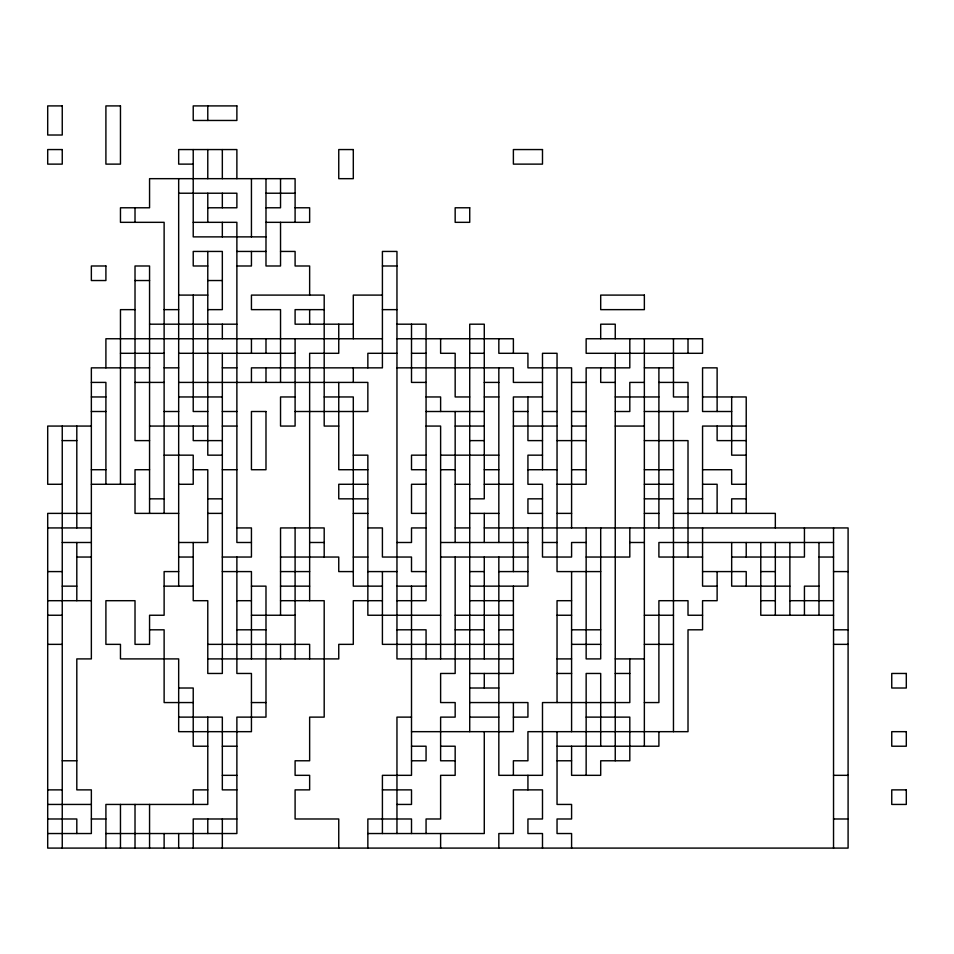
<?xml version="1.0" encoding="UTF-8"?>
<svg xmlns="http://www.w3.org/2000/svg" width="954" height="954" viewBox="0 0 954 954"><rect width="100%" height="100%" fill="white"/><g stroke="black" fill="none" stroke-linecap="round" stroke-linejoin="round"><path stroke-width="1.43" d="M193.221 164.124L178.672 164.124L178.672 149.563L236.878 149.563L236.878 178.672M178.672 193.221L236.878 193.221L236.878 207.781L207.781 207.781M265.987 193.221L295.096 193.221M265.987 207.781L280.536 207.781L280.536 178.672M295.096 207.781L309.645 207.781L309.645 222.33L265.987 222.33M193.221 222.33L236.878 222.33L236.878 542.492L251.439 542.492M265.987 236.878L193.221 236.878L193.221 149.563M236.878 251.439L265.987 251.439M280.536 251.439L295.096 251.439L295.096 265.987L309.645 265.987L309.645 295.096M207.781 265.987L193.221 265.987L193.221 251.439L222.33 251.439L222.33 309.645L207.781 309.645M236.878 265.987L251.439 265.987L251.439 251.439M382.411 265.987L396.959 265.987M135.015 280.536L149.563 280.536M207.781 280.536L222.33 280.536M178.672 295.096L207.781 295.096M382.411 295.096L353.302 295.096L353.302 338.753M135.015 309.645L120.466 309.645L120.466 484.274M164.124 309.645L178.672 309.645M324.193 309.645L295.096 309.645L295.096 324.193L353.302 324.193M382.411 309.645L396.959 309.645M149.563 324.193L236.878 324.193M396.959 324.193L426.068 324.193L426.068 600.698L396.959 600.698M382.411 338.753L105.906 338.753L105.906 367.85M396.959 338.753L513.383 338.753L513.383 353.302M120.466 353.302L164.124 353.302M178.672 353.302L295.096 353.302M396.959 353.302L367.85 353.302L367.85 367.85M411.508 353.302L426.068 353.302M469.726 353.302L484.274 353.302M149.563 367.85L91.357 367.85L91.357 658.904L76.809 658.904L76.809 789.876L91.357 789.876L91.357 833.534L47.7 833.534M164.124 367.85L178.672 367.85M222.33 367.85L236.878 367.85M396.959 367.85L513.383 367.85L513.383 382.411L542.492 382.411M644.355 367.85L673.464 367.85M91.357 382.411L105.906 382.411L105.906 484.274M135.015 382.411L164.124 382.411M178.672 382.411L367.85 382.411L367.85 411.508L295.096 411.508M426.068 382.411L411.508 382.411L411.508 324.193M484.274 382.411L498.835 382.411M571.589 382.411L586.15 382.411M615.247 382.411L600.698 382.411L600.698 367.85M644.355 382.411L629.807 382.411L629.807 411.508L615.247 411.508M658.904 382.411L688.013 382.411L688.013 411.508L644.355 411.508M91.357 396.959L105.906 396.959M178.672 396.959L222.33 396.959M295.096 396.959L280.536 396.959L280.536 426.068L295.096 426.068L295.096 338.753M324.193 396.959L353.302 396.959L353.302 586.15L382.411 586.15M426.068 396.959L440.617 396.959L440.617 411.508M469.726 396.959L455.165 396.959L455.165 353.302L440.617 353.302L440.617 338.753M484.274 396.959L498.835 396.959M542.492 396.959L513.383 396.959L513.383 571.589M615.247 396.959L658.904 396.959M688.013 396.959L673.464 396.959L673.464 338.753M702.561 396.959L746.219 396.959L746.219 513.383M91.357 411.508L105.906 411.508M164.124 411.508L178.672 411.508M207.781 411.508L193.221 411.508L193.221 295.096M222.33 411.508L236.878 411.508M426.068 411.508L484.274 411.508M513.383 411.508L527.932 411.508M542.492 411.508L557.041 411.508M571.589 411.508L586.15 411.508M731.67 411.508L702.561 411.508L702.561 367.85L717.122 367.85L717.122 411.508M91.357 426.068L47.7 426.068L47.7 484.274L62.248 484.274M149.563 426.068L207.781 426.068M222.33 426.068L236.878 426.068M338.753 426.068L324.193 426.068L324.193 295.096L251.439 295.096L251.439 309.645L280.536 309.645L280.536 382.411M426.068 426.068L440.617 426.068L440.617 658.904M455.165 426.068L484.274 426.068M513.383 426.068L557.041 426.068M571.589 426.068L586.15 426.068M615.247 426.068L644.355 426.068M746.219 426.068L702.561 426.068L702.561 513.383M62.248 440.617L76.809 440.617M149.563 440.617L135.015 440.617L135.015 265.987L149.563 265.987L149.563 513.383M222.33 440.617L193.221 440.617L193.221 426.068M469.726 440.617L484.274 440.617M542.492 440.617L527.932 440.617L527.932 396.959M557.041 440.617L586.15 440.617M644.355 440.617L688.013 440.617L688.013 557.041M746.219 440.617L717.122 440.617L717.122 426.068M164.124 455.165L193.221 455.165L193.221 484.274L178.672 484.274M222.33 455.165L207.781 455.165L207.781 251.439M353.302 455.165L367.85 455.165L367.85 615.247L440.617 615.247M426.068 455.165L411.508 455.165L411.508 469.726L426.068 469.726M440.617 455.165L498.835 455.165M542.492 455.165L527.932 455.165L527.932 484.274L542.492 484.274L542.492 557.041L571.589 557.041L571.589 542.492L586.15 542.492M746.219 455.165L731.67 455.165L731.67 396.959M91.357 469.726L105.906 469.726M149.563 469.726L135.015 469.726L135.015 513.383L178.672 513.383M193.221 469.726L207.781 469.726L207.781 542.492L178.672 542.492M222.33 469.726L236.878 469.726M367.85 469.726L338.753 469.726L338.753 382.411M440.617 469.726L455.165 469.726M484.274 469.726L498.835 469.726M527.932 469.726L557.041 469.726M571.589 469.726L586.15 469.726M644.355 469.726L673.464 469.726M702.561 469.726L731.67 469.726L731.67 484.274L746.219 484.274M91.357 484.274L135.015 484.274M367.85 484.274L338.753 484.274L338.753 498.835L367.85 498.835M426.068 484.274L411.508 484.274L411.508 513.383L426.068 513.383M455.165 484.274L469.726 484.274M484.274 484.274L513.383 484.274M557.041 484.274L586.15 484.274L586.15 367.85L629.807 367.85L629.807 338.753M644.355 484.274L673.464 484.274M702.561 484.274L717.122 484.274L717.122 513.383M149.563 498.835L164.124 498.835M207.781 498.835L222.33 498.835M469.726 498.835L484.274 498.835L484.274 324.193L469.726 324.193L469.726 731.67M542.492 498.835L527.932 498.835L527.932 513.383L542.492 513.383M644.355 498.835L673.464 498.835M688.013 498.835L702.561 498.835M746.219 498.835L731.67 498.835L731.67 513.383M91.357 513.383L47.7 513.383L47.7 848.094L848.094 848.094L848.094 527.932L484.274 527.932M207.781 513.383L222.33 513.383M353.302 513.383L367.85 513.383M469.726 513.383L498.835 513.383M557.041 513.383L571.589 513.383M644.355 513.383L658.904 513.383M673.464 513.383L775.328 513.383L775.328 527.932M47.7 527.932L91.357 527.932M236.878 527.932L251.439 527.932L251.439 557.041L222.33 557.041M367.85 527.932L382.411 527.932L382.411 557.041L411.508 557.041L411.508 571.589L426.068 571.589M426.068 527.932L411.508 527.932L411.508 542.492L396.959 542.492M455.165 527.932L469.726 527.932M62.248 542.492L91.357 542.492M309.645 542.492L324.193 542.492M440.617 542.492L527.932 542.492M542.492 542.492L557.041 542.492M629.807 542.492L644.355 542.492M833.534 542.492L658.904 542.492L658.904 557.041L702.561 557.041M76.809 557.041L91.357 557.041M178.672 557.041L193.221 557.041M280.536 557.041L338.753 557.041L338.753 571.589L353.302 571.589M353.302 557.041L367.85 557.041M440.617 557.041L527.932 557.041M586.15 557.041L629.807 557.041L629.807 527.932M731.67 557.041L804.437 557.041L804.437 527.932M818.985 557.041L833.534 557.041M47.7 571.589L62.248 571.589M178.672 571.589L164.124 571.589L164.124 615.247L149.563 615.247L149.563 644.355L135.015 644.355L135.015 600.698L105.906 600.698L105.906 644.355L120.466 644.355L120.466 658.904L178.672 658.904L178.672 731.67L251.439 731.67L251.439 673.464L236.878 673.464L236.878 557.041M222.33 571.589L251.439 571.589L251.439 658.904M280.536 571.589L309.645 571.589M367.85 571.589L396.959 571.589M469.726 571.589L484.274 571.589M498.835 571.589L527.932 571.589M600.698 571.589L557.041 571.589L557.041 353.302L542.492 353.302L542.492 469.726M702.561 571.589L746.219 571.589L746.219 586.15M760.779 571.589L775.328 571.589M833.534 571.589L848.094 571.589M62.248 586.15L76.809 586.15M164.124 586.15L193.221 586.15M251.439 586.15L265.987 586.15L265.987 717.122L236.878 717.122L236.878 833.534L105.906 833.534M280.536 586.15L309.645 586.15M396.959 586.15L426.068 586.15M469.726 586.15L527.932 586.15L527.932 527.932M717.122 586.15L702.561 586.15L702.561 527.932M789.876 586.15L731.67 586.15L731.67 542.492M818.985 586.15L804.437 586.15L804.437 615.247M47.7 600.698L91.357 600.698M236.878 600.698L251.439 600.698M280.536 600.698L324.193 600.698L324.193 717.122L309.645 717.122L309.645 760.779L295.096 760.779L295.096 775.328L309.645 775.328L309.645 789.876L295.096 789.876L295.096 818.985L338.753 818.985L338.753 848.094M382.411 600.698L353.302 600.698L353.302 644.355L338.753 644.355L338.753 658.904L207.781 658.904M469.726 600.698L513.383 600.698M571.589 600.698L557.041 600.698L557.041 702.561M760.779 600.698L775.328 600.698M789.876 600.698L833.534 600.698M47.7 615.247L62.248 615.247M251.439 615.247L295.096 615.247M455.165 615.247L513.383 615.247M557.041 615.247L571.589 615.247M644.355 615.247L673.464 615.247M702.561 615.247L688.013 615.247L688.013 600.698L658.904 600.698L658.904 702.561L644.355 702.561M833.534 615.247L760.779 615.247L760.779 542.492M149.563 629.807L164.124 629.807L164.124 702.561L193.221 702.561M236.878 629.807L265.987 629.807M396.959 629.807L426.068 629.807L426.068 658.904M455.165 629.807L484.274 629.807M498.835 629.807L513.383 629.807M571.589 629.807L600.698 629.807M833.534 629.807L848.094 629.807M47.7 644.355L62.248 644.355M207.781 644.355L309.645 644.355L309.645 658.904M513.383 644.355L382.411 644.355L382.411 571.589M571.589 644.355L600.698 644.355M644.355 644.355L673.464 644.355M833.534 644.355L848.094 644.355M513.383 658.904L396.959 658.904L396.959 251.439L382.411 251.439L382.411 367.85L251.439 367.85L251.439 382.411M557.041 658.904L571.589 658.904M615.247 658.904L644.355 658.904M469.726 673.464L513.383 673.464L513.383 586.15M557.041 673.464L571.589 673.464M615.247 673.464L629.807 673.464M178.672 688.013L193.221 688.013L193.221 746.219L207.781 746.219M469.726 688.013L498.835 688.013M251.439 702.561L265.987 702.561M469.726 702.561L527.932 702.561L527.932 717.122L513.383 717.122M178.672 717.122L222.33 717.122L222.33 789.876L236.878 789.876M411.508 717.122L396.959 717.122L396.959 833.534M469.726 717.122L498.835 717.122M586.15 717.122L629.807 717.122L629.807 760.779L600.698 760.779L600.698 775.328L571.589 775.328L571.589 746.219M411.508 731.67L513.383 731.67L513.383 702.561M222.33 746.219L236.878 746.219M411.508 746.219L426.068 746.219L426.068 760.779L411.508 760.779M440.617 746.219L455.165 746.219L455.165 775.328L440.617 775.328L440.617 818.985L426.068 818.985L426.068 833.534M557.041 746.219L658.904 746.219L658.904 731.67M62.248 760.779L76.809 760.779M455.165 760.779L440.617 760.779L440.617 717.122L455.165 717.122L455.165 702.561L440.617 702.561L440.617 673.464L455.165 673.464L455.165 557.041M557.041 760.779L571.589 760.779M222.33 775.328L236.878 775.328M833.534 775.328L848.094 775.328M47.7 789.876L62.248 789.876M207.781 789.876L193.221 789.876L193.221 804.437M382.411 789.876L411.508 789.876L411.508 804.437L396.959 804.437M47.7 804.437L91.357 804.437M47.7 818.985L76.809 818.985L76.809 833.534M91.357 818.985L105.906 818.985M236.878 818.985L193.221 818.985L193.221 848.094M833.534 818.985L848.094 818.985M367.85 833.534L484.274 833.534L484.274 731.67M833.534 527.932L833.534 848.094M818.985 542.492L818.985 615.247M789.876 542.492L789.876 615.247M775.328 542.492L775.328 615.247M746.219 542.492L746.219 557.041M717.122 571.589L717.122 600.698L702.561 600.698L702.561 629.807L688.013 629.807L688.013 731.67L527.932 731.67L527.932 760.779L513.383 760.779L513.383 775.328M688.013 338.753L688.013 353.302M673.464 411.508L673.464 731.67M658.904 367.85L658.904 527.932M644.355 338.753L644.355 746.219M629.807 658.904L629.807 702.561L542.492 702.561L542.492 775.328L498.835 775.328L498.835 557.041M615.247 338.753L615.247 324.193L600.698 324.193L600.698 338.753M615.247 353.302L615.247 760.779M600.698 527.932L600.698 658.904L586.15 658.904L586.15 527.932M600.698 746.219L600.698 673.464L586.15 673.464L586.15 775.328M571.589 527.932L571.589 367.85L527.932 367.85L527.932 353.302L498.835 353.302L498.835 338.753M571.589 571.589L571.589 731.67M571.589 848.094L571.589 833.534L557.041 833.534L557.041 818.985L571.589 818.985L571.589 804.437L557.041 804.437L557.041 731.67M542.492 848.094L542.492 833.534L527.932 833.534L527.932 818.985L542.492 818.985L542.492 789.876L513.383 789.876L513.383 833.534L498.835 833.534L498.835 848.094M527.932 775.328L527.932 789.876M498.835 367.85L498.835 542.492M484.274 513.383L484.274 542.492M484.274 557.041L484.274 658.904M484.274 673.464L484.274 688.013M455.165 411.508L455.165 542.492M440.617 833.534L440.617 848.094M411.508 586.15L411.508 775.328L382.411 775.328L382.411 833.534M411.508 833.534L411.508 818.985L367.85 818.985L367.85 848.094M353.302 367.85L353.302 382.411M338.753 324.193L338.753 353.302L309.645 353.302L309.645 600.698M324.193 557.041L324.193 527.932L280.536 527.932L280.536 615.247M309.645 309.645L309.645 324.193M295.096 222.33L295.096 178.672L149.563 178.672L149.563 207.781L120.466 207.781L120.466 222.33L164.124 222.33L164.124 513.383M295.096 527.932L295.096 658.904M280.536 222.33L280.536 265.987L265.987 265.987L265.987 178.672M280.536 644.355L280.536 658.904M265.987 338.753L265.987 353.302M265.987 367.85L265.987 382.411M251.439 178.672L251.439 236.878M251.439 338.753L251.439 353.302M222.33 149.563L222.33 178.672M222.33 193.221L222.33 207.781M222.33 222.33L222.33 236.878M222.33 324.193L222.33 338.753M222.33 353.302L222.33 673.464L207.781 673.464L207.781 600.698L193.221 600.698L193.221 542.492M222.33 818.985L222.33 848.094M207.781 105.906L207.781 120.466M207.781 149.563L207.781 178.672M207.781 193.221L207.781 222.33M207.781 717.122L207.781 804.437L105.906 804.437L105.906 848.094M207.781 818.985L207.781 833.534M178.672 178.672L178.672 586.15M178.672 833.534L178.672 848.094M164.124 833.534L164.124 848.094M149.563 804.437L149.563 848.094M135.015 207.781L135.015 222.33M135.015 804.437L135.015 848.094M120.466 804.437L120.466 848.094M76.809 426.068L76.809 527.932M76.809 542.492L76.809 600.698M62.248 426.068L62.248 848.094M62.248 105.906L47.7 105.906L47.7 135.015L62.248 135.015L62.248 105.906M120.466 105.906L105.906 105.906L105.906 164.124L120.466 164.124L120.466 105.906M236.878 105.906L193.221 105.906L193.221 120.466L236.878 120.466L236.878 105.906M62.248 149.563L47.7 149.563L47.7 164.124L62.248 164.124L62.248 149.563M353.302 149.563L338.753 149.563L338.753 178.672L353.302 178.672L353.302 149.563M542.492 149.563L513.383 149.563L513.383 164.124L542.492 164.124L542.492 149.563M469.726 207.781L455.165 207.781L455.165 222.33L469.726 222.33L469.726 207.781M105.906 265.987L91.357 265.987L91.357 280.536L105.906 280.536L105.906 265.987M644.355 295.096L600.698 295.096L600.698 309.645L644.355 309.645L644.355 295.096M702.561 338.753L586.15 338.753L586.15 353.302L702.561 353.302L702.561 338.753M265.987 411.508L251.439 411.508L251.439 469.726L265.987 469.726L265.987 411.508M906.3 673.464L891.751 673.464L891.751 688.013L906.3 688.013L906.3 673.464M906.3 731.67L891.751 731.67L891.751 746.219L906.3 746.219L906.3 731.67M906.3 789.876L891.751 789.876L891.751 804.437L906.3 804.437L906.3 789.876"/></g></svg>
